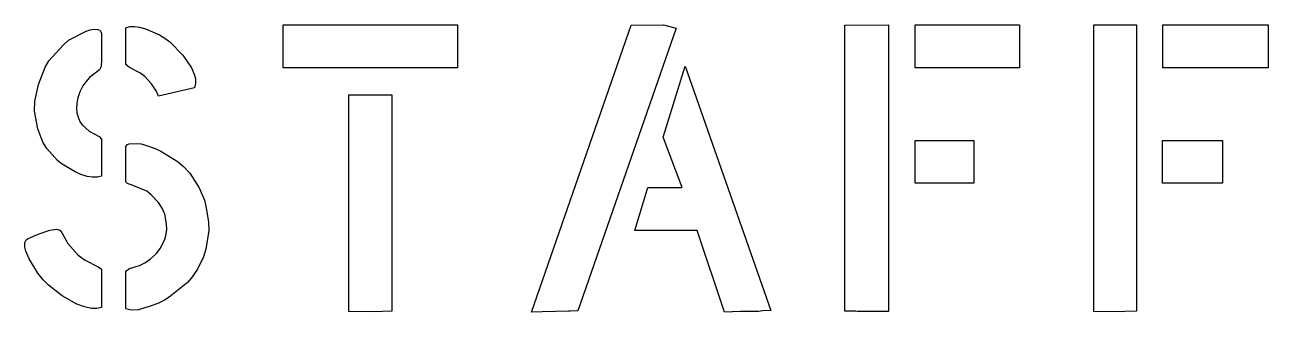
# Model space of a CAD drawing. Header units: inches. Extents: x 3 to 29, y 3 to 9.
import ezdxf

# ---------------------------------------------------------------- set-up
doc = ezdxf.new("R2010")
doc.units = ezdxf.units.IN
doc.header["$MEASUREMENT"] = 0
doc.layers.add('CUT', color=1, linetype='Continuous')

msp = doc.modelspace()

# ---------------------------------------------------------------- linework, layer by layer
at = {"layer": 'CUT'}
for points in [[(4.305, 5.838), (4.169, 5.882), (4.051, 5.934), (3.848, 6.05), (3.762, 6.107), (3.684, 6.175), (3.457, 6.424), (3.377, 6.555), (3.268, 6.832), (3.202, 7.207), (3.209, 7.413), (3.282, 7.764), (3.426, 8.125), (3.502, 8.259), (3.799, 8.585), (3.915, 8.686), (4.284, 8.876), (4.368, 8.905), (4.455, 8.916), (4.526, 8.912), (4.564, 8.897), (4.588, 8.87), (4.6, 8.83), (4.606, 8.276), (4.595, 8.139), (4.558, 8.069), (4.349, 7.905), (4.272, 7.818), (4.214, 7.733), (4.151, 7.606), (4.107, 7.485), (4.086, 7.371), (4.078, 7.255), (4.089, 7.167), (4.123, 7.056), (4.159, 6.975), (4.202, 6.912), (4.344, 6.782), (4.553, 6.677), (4.606, 6.619), (4.606, 5.843), (4.517, 5.821), (4.406, 5.82)], [(5.396, 8.963), (5.521, 8.929), (5.819, 8.801), (5.929, 8.733), (6.032, 8.655), (6.306, 8.377), (6.486, 8.108), (6.544, 7.978), (6.57, 7.88), (6.568, 7.784), (6.545, 7.692), (5.794, 7.518), (5.743, 7.626), (5.651, 7.777), (5.508, 7.927), (5.406, 8.004), (5.19, 8.115), (5.114, 8.181), (5.114, 8.947), (5.196, 8.972), (5.294, 8.976)], [(8.402, 9.009), (12.05, 9.009), (12.05, 8.113), (8.402, 8.113)], [(14.564, 3.027), (14.405, 3.023), (14.376, 3.017), (13.815, 3.008), (13.592, 3.001), (15.682, 9.004), (16.354, 9.008), (16.623, 8.937)], [(20.381, 3.019), (20.151, 3.023), (20.151, 9.005), (21.063, 9.008), (21.063, 3.01), (20.416, 3.014)], [(23.798, 9.009), (23.798, 8.113), (21.616, 8.113), (21.616, 9.009)], [(25.916, 3.009), (25.353, 3.014), (25.353, 9.009), (26.25, 9.009), (26.25, 3.019), (26.002, 3.016)], [(26.801, 9.009), (29, 9.009), (29, 8.113), (26.801, 8.113)], [(18.601, 3.033), (18.424, 3.026), (18.339, 3.012), (17.968, 3.01), (17.633, 3), (17.062, 4.71), (15.753, 4.71), (16.026, 5.606), (16.748, 5.606), (16.35, 6.66), (16.808, 8.147)], [(10.317, 3.009), (9.777, 3.016), (9.777, 7.546), (10.674, 7.546), (10.674, 3.018), (10.476, 3.016)], [(5.373, 3.051), (5.222, 3.042), (5.114, 3.069), (5.114, 3.857), (5.19, 3.914), (5.396, 3.977), (5.524, 4.039), (5.629, 4.113), (5.754, 4.226), (5.831, 4.328), (5.918, 4.502), (5.949, 4.599), (5.967, 4.726), (5.963, 4.85), (5.928, 5.047), (5.873, 5.178), (5.792, 5.293), (5.643, 5.456), (5.554, 5.529), (5.279, 5.642), (5.145, 5.692), (5.114, 5.727), (5.114, 6.462), (5.148, 6.503), (5.182, 6.521), (5.34, 6.529), (5.43, 6.518), (5.542, 6.488), (5.726, 6.424), (5.843, 6.368), (6.208, 6.143), (6.314, 6.049), (6.448, 5.907), (6.647, 5.603), (6.754, 5.339), (6.787, 5.214), (6.839, 4.887), (6.845, 4.709), (6.785, 4.32), (6.733, 4.16), (6.612, 3.902), (6.487, 3.72), (6.403, 3.622), (6.019, 3.311), (5.921, 3.249), (5.781, 3.18), (5.623, 3.122)], [(21.616, 6.591), (22.842, 6.591), (22.842, 5.695), (21.616, 5.695)], [(26.788, 6.591), (28.043, 6.591), (28.043, 5.695), (26.788, 5.695)], [(3.279, 4.634), (3.525, 4.716), (3.662, 4.735), (3.716, 4.725), (3.75, 4.704), (3.902, 4.437), (4.115, 4.194), (4.26, 4.087), (4.534, 3.95), (4.606, 3.896), (4.606, 3.098), (4.507, 3.073), (4.395, 3.078), (4.244, 3.114), (4.085, 3.17), (3.778, 3.338), (3.492, 3.563), (3.384, 3.675), (3.268, 3.815), (3.089, 4.115), (3.022, 4.278), (3, 4.362), (3, 4.362), (3, 4.457), (3.027, 4.513), (3.071, 4.543)]]:
    msp.add_lwpolyline(points, close=True, dxfattribs=at)

doc.saveas('drawing.dxf')
